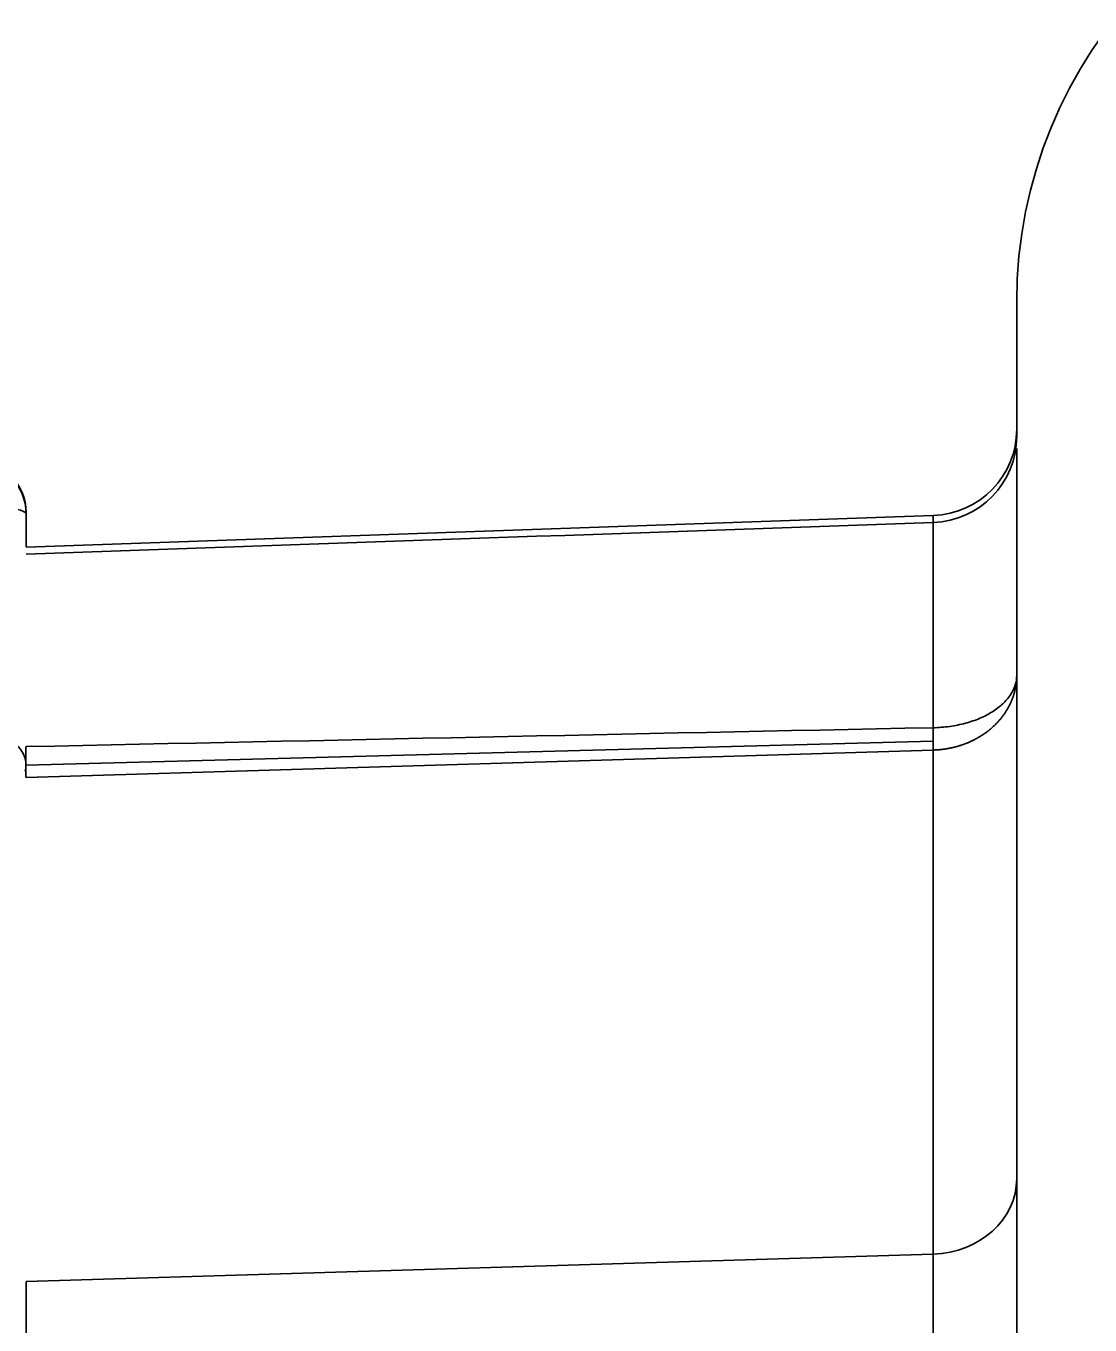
# Model space of a CAD drawing. Header units: millimetres. Extents: x 83 to 1196, y -164 to 735.
# Drawn here: x 379.44 to 391.74, y 97.76 to 112.79 of the extents above; entities that cross this region are included whole.
import ezdxf

# ---------------------------------------------------------------- set-up
doc = ezdxf.new("R2010")
doc.units = ezdxf.units.MM
doc.layers.add('1', color=7, linetype='Continuous', true_color=0xffffff)

msp = doc.modelspace()

# ---------------------------------------------------------------- linework, layer by layer
at = {"layer": '1', "color": 7, "linetype": 'Continuous', "lineweight": 35}
for p, q in [((390.889, 109.594), (390.889, 108.123)), ((390.889, 108.123), (390.889, 108.042)), ((379.439, 106.762), (379.439, 107.159)), ((389.924, 107.124), (379.439, 106.758)), ((389.924, 107.043), (389.924, 107.124)), ((390.889, 105.276), (390.889, 99.454)), ((390.889, 105.271), (390.889, 99.449)), ((379.438, 104.235), (389.925, 104.513)), ((389.924, 104.411), (379.439, 104.092)), ((389.924, 98.582), (389.924, 104.411)), ((389.924, 98.582), (379.439, 98.263))]:
    msp.add_line(p, q, dxfattribs=at)
msp.add_arc((396.189, 109.594), 5.3, 92, 180, dxfattribs=at)
for centre, major_axis, ratio, start_param, end_param in [((389.889, 108.123), (0, -1), 0.999963, 0.034907, 1.570796), ((389.889, 108.042), (1, 0), 0.999963, 4.747296, 6.283185), ((378.839, 107.159), (0, 0.6), 0.999963, 4.712389, 6.297253), ((378.839, 107.142), (0, 0.6), 0.999773, 4.712981, 6.297845), ((378.939, 107.142), (0.5, 0), 0.173635, 0, 1.362916), ((389.889, 99.454), (1, 0), 0.872196, 4.747296, 6.283185)]:
    msp.add_ellipse(centre, major_axis=major_axis, ratio=ratio, start_param=start_param, end_param=end_param, dxfattribs=at)
for points, knots in [([(390.889, 107.9), (390.889, 107.885), (390.889, 107.869), (390.889, 107.789), (390.889, 107.712), (390.889, 107.527), (390.889, 107.419), (390.889, 107.178), (390.889, 107.046), (390.889, 106.758), (390.889, 106.601), (390.889, 106.348), (390.889, 106.216), (390.889, 106.078), (390.889, 105.984), (390.889, 105.936), (390.889, 105.694), (390.889, 105.49), (390.889, 105.276)], [0, 0, 0, 0, 0.044624, 0.044624, 0.203854, 0.203854, 0.363083, 0.363083, 0.522312, 0.522312, 0.681541, 0.681541, 0.761156, 0.800963, 0.800963, 0.840771, 0.840771, 1, 1, 1, 1]), ([(390.889, 105.276), (390.889, 105.237), (390.883, 105.198), (390.858, 105.122), (390.84, 105.084), (390.792, 105.012), (390.762, 104.978), (390.693, 104.913), (390.653, 104.882), (390.564, 104.826), (390.515, 104.801), (390.41, 104.756), (390.354, 104.737), (390.237, 104.706), (390.176, 104.693), (390.052, 104.676), (389.988, 104.671), (389.924, 104.669)], [0, 0, 0, 0, 0.125, 0.125, 0.25, 0.25, 0.375, 0.375, 0.5, 0.5, 0.625, 0.625, 0.75, 0.75, 0.875, 0.875, 1, 1, 1, 1]), ([(390.889, 105.276), (390.889, 105.272), (390.889, 105.262), (390.889, 105.248), (390.888, 105.234), (390.887, 105.22), (390.886, 105.206), (390.884, 105.192), (390.883, 105.178), (390.881, 105.164), (390.878, 105.151), (390.876, 105.137), (390.873, 105.123), (390.87, 105.11), (390.867, 105.097), (390.864, 105.083), (390.86, 105.07), (390.857, 105.057), (390.852, 105.044), (390.848, 105.031), (390.844, 105.019), (390.839, 105.006), (390.834, 104.994), (390.829, 104.981), (390.824, 104.969), (390.818, 104.957), (390.813, 104.945), (390.807, 104.933), (390.801, 104.921), (390.795, 104.909), (390.788, 104.898), (390.782, 104.886), (390.775, 104.875), (390.768, 104.864), (390.761, 104.853), (390.754, 104.842), (390.747, 104.831), (390.739, 104.821), (390.732, 104.81), (390.724, 104.8), (390.716, 104.79), (390.708, 104.779), (390.7, 104.77), (390.692, 104.76), (390.683, 104.75), (390.675, 104.741), (390.666, 104.731), (390.658, 104.722), (390.649, 104.713), (390.64, 104.704), (390.631, 104.695), (390.622, 104.687), (390.612, 104.678), (390.603, 104.67), (390.594, 104.662), (390.584, 104.654), (390.575, 104.646), (390.565, 104.638), (390.555, 104.63), (390.546, 104.623), (390.536, 104.616), (390.526, 104.608), (390.516, 104.601), (390.506, 104.595), (390.496, 104.588), (390.486, 104.581), (390.476, 104.575), (390.465, 104.568), (390.455, 104.562), (390.445, 104.556), (390.434, 104.55), (390.424, 104.545), (390.414, 104.539), (390.403, 104.533), (390.393, 104.528), (390.382, 104.523), (390.372, 104.518), (390.361, 104.513), (390.351, 104.508), (390.34, 104.503), (390.33, 104.499), (390.319, 104.494), (390.309, 104.49), (390.298, 104.486), (390.288, 104.482), (390.277, 104.478), (390.267, 104.474), (390.256, 104.471), (390.246, 104.467), (390.235, 104.464), (390.225, 104.46), (390.214, 104.457), (390.204, 104.454), (390.193, 104.451), (390.183, 104.448), (390.172, 104.446), (390.162, 104.443), (390.152, 104.441), (390.141, 104.438), (390.131, 104.436), (390.121, 104.434), (390.11, 104.432), (390.1, 104.43), (390.09, 104.428), (390.08, 104.426), (390.07, 104.425), (390.06, 104.423), (390.05, 104.422), (390.04, 104.42), (390.03, 104.419), (390.02, 104.418), (390.01, 104.417), (390, 104.416), (389.991, 104.415), (389.981, 104.414), (389.971, 104.413), (389.962, 104.413), (389.952, 104.412), (389.943, 104.412), (389.933, 104.411), (389.927, 104.411), (389.924, 104.411)], [0, 0, 0, 0, 0.010704, 0.02137, 0.031996, 0.042583, 0.053131, 0.063641, 0.074111, 0.084542, 0.094934, 0.105288, 0.115602, 0.125877, 0.136113, 0.146311, 0.156469, 0.166588, 0.176668, 0.18671, 0.196712, 0.206675, 0.2166, 0.226485, 0.236331, 0.246138, 0.255907, 0.265636, 0.275326, 0.284977, 0.29459, 0.304163, 0.313697, 0.323192, 0.332649, 0.342066, 0.351444, 0.360784, 0.370084, 0.379345, 0.388567, 0.397751, 0.406895, 0.416, 0.425067, 0.434094, 0.443082, 0.452031, 0.460942, 0.469813, 0.478645, 0.487439, 0.496193, 0.504908, 0.513585, 0.522222, 0.53082, 0.539379, 0.5479, 0.556381, 0.564823, 0.573227, 0.581591, 0.589916, 0.598203, 0.60645, 0.614658, 0.622828, 0.630958, 0.639049, 0.647102, 0.655115, 0.663089, 0.671025, 0.678921, 0.686779, 0.694597, 0.702376, 0.710117, 0.717818, 0.72548, 0.733104, 0.740688, 0.748234, 0.75574, 0.763207, 0.770636, 0.778025, 0.785376, 0.792687, 0.799959, 0.807193, 0.814387, 0.821543, 0.828659, 0.835737, 0.842775, 0.849775, 0.856735, 0.863657, 0.870539, 0.877382, 0.884187, 0.890952, 0.897679, 0.904366, 0.911015, 0.917625, 0.924195, 0.930727, 0.937219, 0.943673, 0.950087, 0.956463, 0.962799, 0.969097, 0.975356, 0.981575, 0.987756, 0.993897, 1, 1, 1, 1]), ([(379.43, 104.165), (379.441, 104.218), (379.44, 104.263), (379.422, 104.332), (379.413, 104.356), (379.376, 104.425), (379.34, 104.467), (379.201, 104.573), (379.069, 104.616), (378.935, 104.616), (378.933, 104.616), (378.931, 104.616)], [0, 0, 0, 0, 0.210819, 0.210819, 0.322547, 0.322547, 0.546003, 0.546003, 0.992916, 0.992916, 1, 1, 1, 1]), ([(389.924, 104.411), (389.924, 104.414), (389.924, 104.419), (389.924, 104.426), (389.924, 104.434), (389.924, 104.442), (389.924, 104.451), (389.924, 104.459), (389.924, 104.468), (389.925, 104.477), (389.925, 104.486), (389.925, 104.496), (389.925, 104.505), (389.925, 104.515), (389.925, 104.525), (389.925, 104.535), (389.925, 104.545), (389.925, 104.556), (389.925, 104.566), (389.925, 104.577), (389.924, 104.588), (389.924, 104.599), (389.924, 104.611), (389.924, 104.622), (389.924, 104.634), (389.924, 104.646), (389.924, 104.657), (389.924, 104.666), (389.924, 104.67)], [0, 0, 0, 0, 0.038463, 0.076925, 0.115387, 0.153849, 0.192311, 0.230773, 0.269234, 0.307695, 0.346156, 0.384617, 0.423078, 0.461539, 0.5, 0.538461, 0.576922, 0.615383, 0.653844, 0.692305, 0.730766, 0.769227, 0.807689, 0.846151, 0.884613, 0.923075, 0.961537, 1, 1, 1, 1]), ([(379.438, 104.451), (379.438, 104.378), (379.438, 104.31), (379.438, 104.19), (379.438, 104.137), (379.438, 104.092)], [0, 0, 0, 0, 0.5, 0.5, 1, 1, 1, 1]), ([(390.889, 99.454), (390.889, 99.288), (390.889, 99.115), (390.889, 98.841), (390.889, 98.748), (390.889, 98.557), (390.889, 98.459), (390.889, 98.161), (390.889, 97.956), (390.889, 97.532), (390.889, 97.314), (390.889, 96.864), (390.889, 96.633), (390.889, 96.158), (390.889, 95.914), (390.889, 95.413), (390.889, 95.157), (390.889, 94.634), (390.889, 94.366), (390.889, 94.024), (390.889, 93.956), (390.889, 93.818), (390.889, 93.749), (390.889, 93.541), (390.889, 93.262), (390.889, 92.979), (390.889, 92.694), (390.889, 92.551), (390.889, 92.119), (390.889, 91.827), (390.889, 91.237), (390.889, 90.939), (390.889, 90.035), (390.889, 89.418), (390.889, 88.633), (390.889, 88.475), (390.889, 88.157), (390.889, 87.998), (390.889, 87.518), (390.889, 87.196), (390.889, 86.872)], [0, 0, 0, 0, 0.0625, 0.0625, 0.09375, 0.09375, 0.125, 0.125, 0.1875, 0.1875, 0.25, 0.25, 0.3125, 0.3125, 0.375, 0.375, 0.4375, 0.4375, 0.5, 0.5, 0.515625, 0.515625, 0.53125, 0.53125, 0.5625, 0.59375, 0.59375, 0.625, 0.625, 0.6875, 0.6875, 0.75, 0.75, 0.875, 0.875, 0.90625, 0.90625, 0.9375, 0.9375, 1, 1, 1, 1]), ([(389.924, 86.59), (389.924, 86.745), (389.924, 86.898), (389.924, 87.205), (389.924, 87.357), (389.924, 87.813), (389.924, 88.114), (389.924, 89.008), (389.924, 89.593), (389.924, 90.453), (389.924, 90.737), (389.924, 91.298), (389.924, 91.576), (389.924, 91.988), (389.924, 92.124), (389.924, 92.396), (389.924, 92.531), (389.924, 92.933), (389.924, 93.197), (389.924, 93.589), (389.924, 93.719), (389.924, 93.975), (389.924, 94.101), (389.924, 94.352), (389.924, 94.475), (389.924, 94.72), (389.924, 94.841), (389.924, 95.2), (389.924, 95.433), (389.924, 95.887), (389.924, 96.109), (389.924, 96.538), (389.924, 96.747), (389.924, 97.152), (389.924, 97.348), (389.924, 97.633), (389.924, 97.726), (389.924, 97.908), (389.924, 97.997), (389.924, 98.259), (389.924, 98.424), (389.924, 98.582)], [0, 0, 0, 0, 0.03125, 0.03125, 0.0625, 0.0625, 0.125, 0.125, 0.25, 0.25, 0.3125, 0.3125, 0.375, 0.375, 0.40625, 0.40625, 0.4375, 0.4375, 0.5, 0.5, 0.53125, 0.53125, 0.5625, 0.5625, 0.59375, 0.59375, 0.625, 0.625, 0.6875, 0.6875, 0.75, 0.75, 0.8125, 0.8125, 0.875, 0.875, 0.90625, 0.90625, 0.9375, 0.9375, 1, 1, 1, 1]), ([(379.439, 98.263), (379.439, 97.894), (379.439, 97.413), (379.439, 96.069), (379.439, 95.215), (379.439, 94.027), (379.439, 94.027), (379.439, 94.027)], [0, 0, 0, 0, 0.499999, 0.499999, 0.999997, 0.999997, 1, 1, 1, 1])]:
    msp.add_open_spline(points, degree=3, knots=knots, dxfattribs=at)
for points in [[(389.924, 107.043), (386.429, 106.921), (382.934, 106.799), (379.439, 106.677)], [(389.924, 104.67), (386.429, 104.597), (382.934, 104.524), (379.439, 104.451)]]:
    msp.add_open_spline(points, degree=3, dxfattribs=at)
msp.add_rational_spline([(389.924, 104.67), (389.924, 106.176), (389.924, 107.026), (389.924, 107.043)], [1, 0.930434762513, 0.930434762513, 1], degree=3, dxfattribs=at)

doc.saveas('drawing.dxf')
